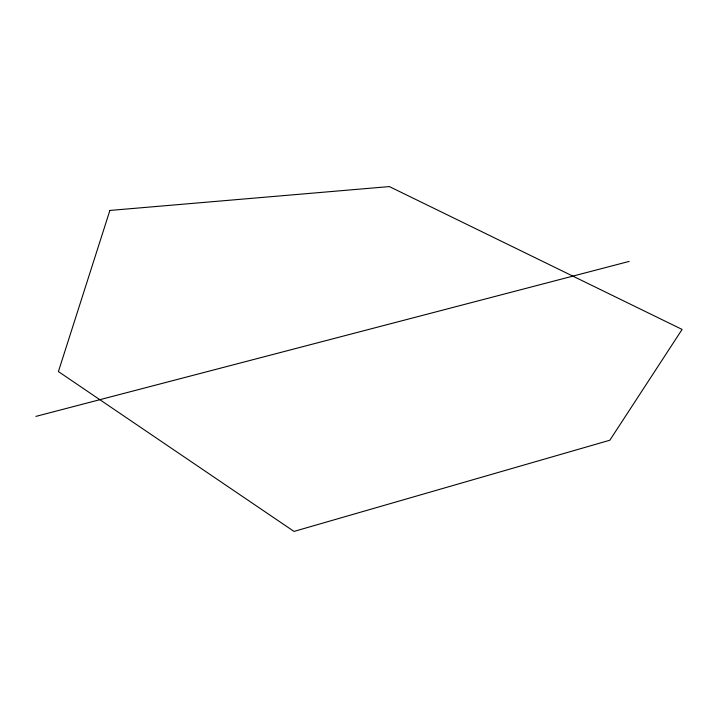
<?xml version="1.0" encoding="UTF-8"?>
<svg xmlns="http://www.w3.org/2000/svg" width="718" height="718" viewBox="0 0 718 718"><rect width="100%" height="100%" fill="white"/><g stroke="black" fill="none" stroke-linecap="round" stroke-linejoin="round"><path stroke-width="1.08" d="M35.9 416.395L629.183 261.406M109.881 210.446L58.409 371.574L294.003 531.419L609.851 440.224L682.1 329.427L389.371 186.581L109.881 210.446"/></g></svg>
